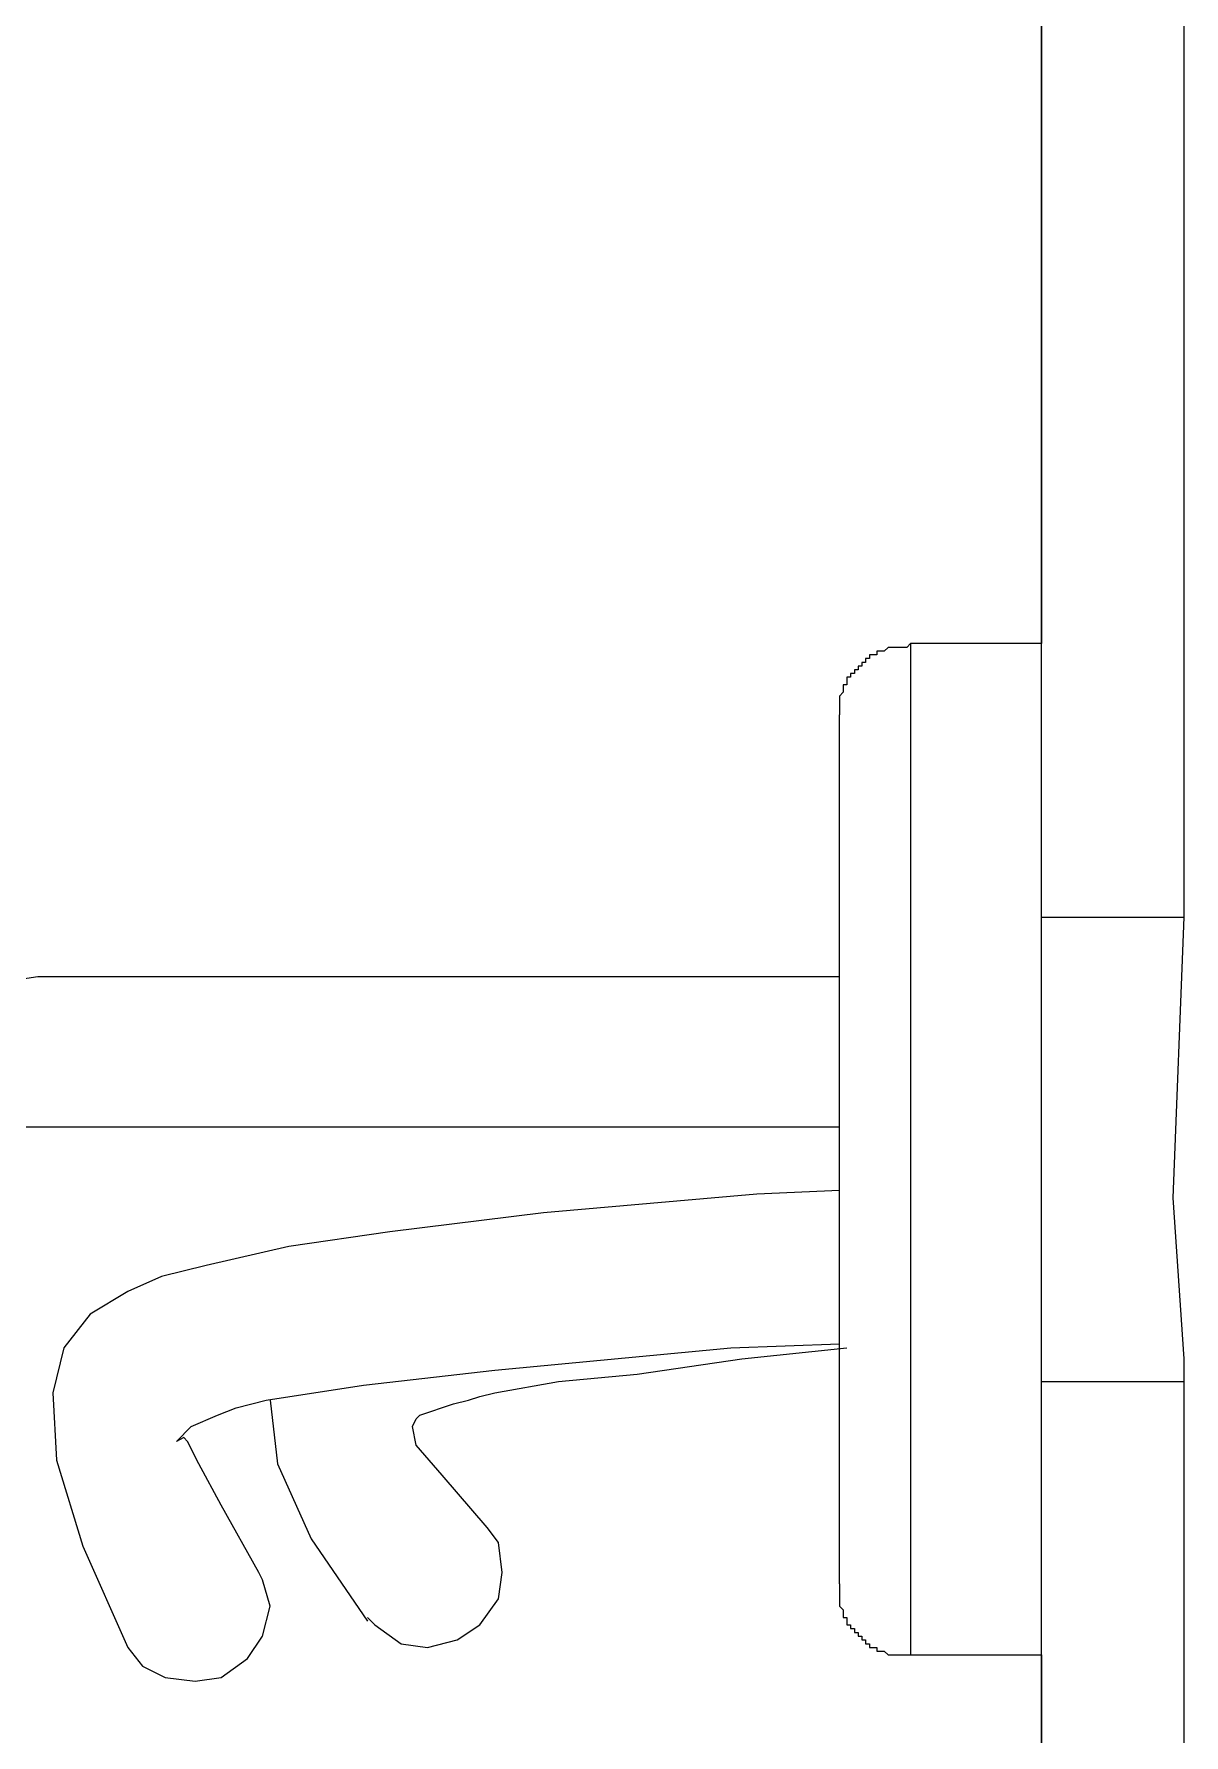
# Model space of a CAD drawing. Header units: inches. Extents: x 0 to 11, y 0.3 to 17.
# Drawn here: x 1.0117 to 1.2675, y 6.4405 to 6.819 of the extents above; entities that cross this region are included whole.
import ezdxf

# ---------------------------------------------------------------- set-up
doc = ezdxf.new("R2010")
doc.units = ezdxf.units.IN
doc.header["$MEASUREMENT"] = 0
doc.layers.add('Layer 1', color=7, linetype='Continuous')

msp = doc.modelspace()

# ---------------------------------------------------------------- linework, layer by layer
at = {"layer": 'Layer 1', "color": 7, "lineweight": 25, "true_color": 0xffffff}
for points in [[(1.23583, 6.6225), (1.23583, 6.87834)], [(1.23583, 6.87834), (1.23583, 6.68334)], [(1.2675, 6.8375), (1.2675, 6.6225)], [(1.20667, 6.68334), (1.20583, 6.6825), (1.20167, 6.6825), (1.20083, 6.68167), (1.19916, 6.68167), (1.19916, 6.68083), (1.1975, 6.68083), (1.1975, 6.68), (1.19667, 6.68), (1.19667, 6.67917), (1.19583, 6.67917), (1.19583, 6.67833), (1.195, 6.67833), (1.195, 6.6775), (1.19417, 6.6775), (1.19417, 6.67666), (1.19333, 6.67666), (1.19333, 6.67584), (1.1925, 6.67584), (1.1925, 6.67417), (1.19166, 6.67417), (1.19166, 6.6725), (1.19084, 6.67167), (1.19084, 6.66749)], [(1.20667, 6.68334), (1.20667, 6.45833)], [(1.23583, 6.68334), (1.20667, 6.68334)], [(1.19084, 6.47416), (1.19084, 6.66749)], [(1.23583, 6.6225), (1.2675, 6.6225)], [(1.23583, 6.51917), (1.23583, 6.6225)], [(1.2675, 6.6225), (1.265, 6.56), (1.2675, 6.52417), (1.2675, 6.51917)], [(1.0125, 6.60917), (1.00667, 6.60833), (1.00334, 6.60666), (1, 6.60417), (0.9975, 6.60083), (0.99584, 6.59667), (0.99584, 6.58834), (0.9975, 6.58416), (0.99917, 6.58167), (1.00416, 6.5775), (1.00833, 6.57583), (1.0125, 6.57583)], [(1.19084, 6.60917), (1.0125, 6.60917)], [(1.0125, 6.57583), (1.19084, 6.57583)], [(1.19084, 6.56167), (1.1725, 6.56083), (1.125, 6.55667), (1.09083, 6.5525), (1.06833, 6.54917), (1.05, 6.545), (1.04, 6.54249), (1.0325, 6.53917), (1.02417, 6.53417), (1.01833, 6.52667), (1.01584, 6.51667), (1.01667, 6.50167), (1.0225, 6.4825), (1.0325, 6.46)], [(1.06167, 6.47667), (1.05333, 6.49167), (1.04833, 6.50083), (1.04583, 6.50583), (1.045, 6.50667), (1.04333, 6.50583), (1.04666, 6.50917), (1.0525, 6.51166), (1.05667, 6.51333), (1.06333, 6.515), (1.085, 6.51834), (1.11417, 6.52166), (1.16667, 6.52667), (1.19084, 6.52751)], [(1.1125, 6.48667), (1.1025, 6.49833), (1.09667, 6.505), (1.09583, 6.50917), (1.09667, 6.51084), (1.0975, 6.51166), (1.105, 6.51416), (1.10833, 6.515), (1.11083, 6.51583), (1.11417, 6.51667), (1.12834, 6.51917), (1.14583, 6.52083), (1.16917, 6.52417), (1.1925, 6.52667)], [(1.23583, 6.51917), (1.2675, 6.51917), (1.2675, 6.26333), (1.23583, 6.26333), (1.23583, 6.51917)], [(1.06417, 6.515), (1.06584, 6.50083), (1.07333, 6.48417), (1.08584, 6.46583)], [(1.09917, 6.46), (1.10583, 6.46167), (1.11083, 6.46501), (1.115, 6.47084), (1.11583, 6.47667), (1.115, 6.48333), (1.1125, 6.48667)], [(1.0475, 6.4525), (1.05333, 6.45333), (1.05916, 6.45751), (1.0625, 6.4625), (1.06417, 6.46917), (1.0625, 6.475), (1.06167, 6.47667)], [(1.19084, 6.47416), (1.19084, 6.46917), (1.19166, 6.46833), (1.19166, 6.46666), (1.1925, 6.46666), (1.1925, 6.46501), (1.19333, 6.46501), (1.19333, 6.46417), (1.19417, 6.46417), (1.19417, 6.46334), (1.195, 6.46334), (1.195, 6.4625), (1.19583, 6.4625), (1.19583, 6.46167), (1.19667, 6.46167), (1.19667, 6.46083), (1.1975, 6.46083), (1.1975, 6.46), (1.19916, 6.46), (1.19916, 6.45916), (1.20083, 6.45916), (1.20167, 6.45833), (1.20667, 6.45833)], [(1.08584, 6.46666), (1.0875, 6.46501), (1.09334, 6.46083), (1.09917, 6.46)], [(1.0325, 6.46), (1.03583, 6.45584), (1.04083, 6.45333), (1.0475, 6.4525)], [(1.20667, 6.45833), (1.23583, 6.45833)], [(1.23583, 6.45833), (1.23583, 6.26333)]]:
    msp.add_lwpolyline(points, dxfattribs=at)

doc.saveas('drawing.dxf')
